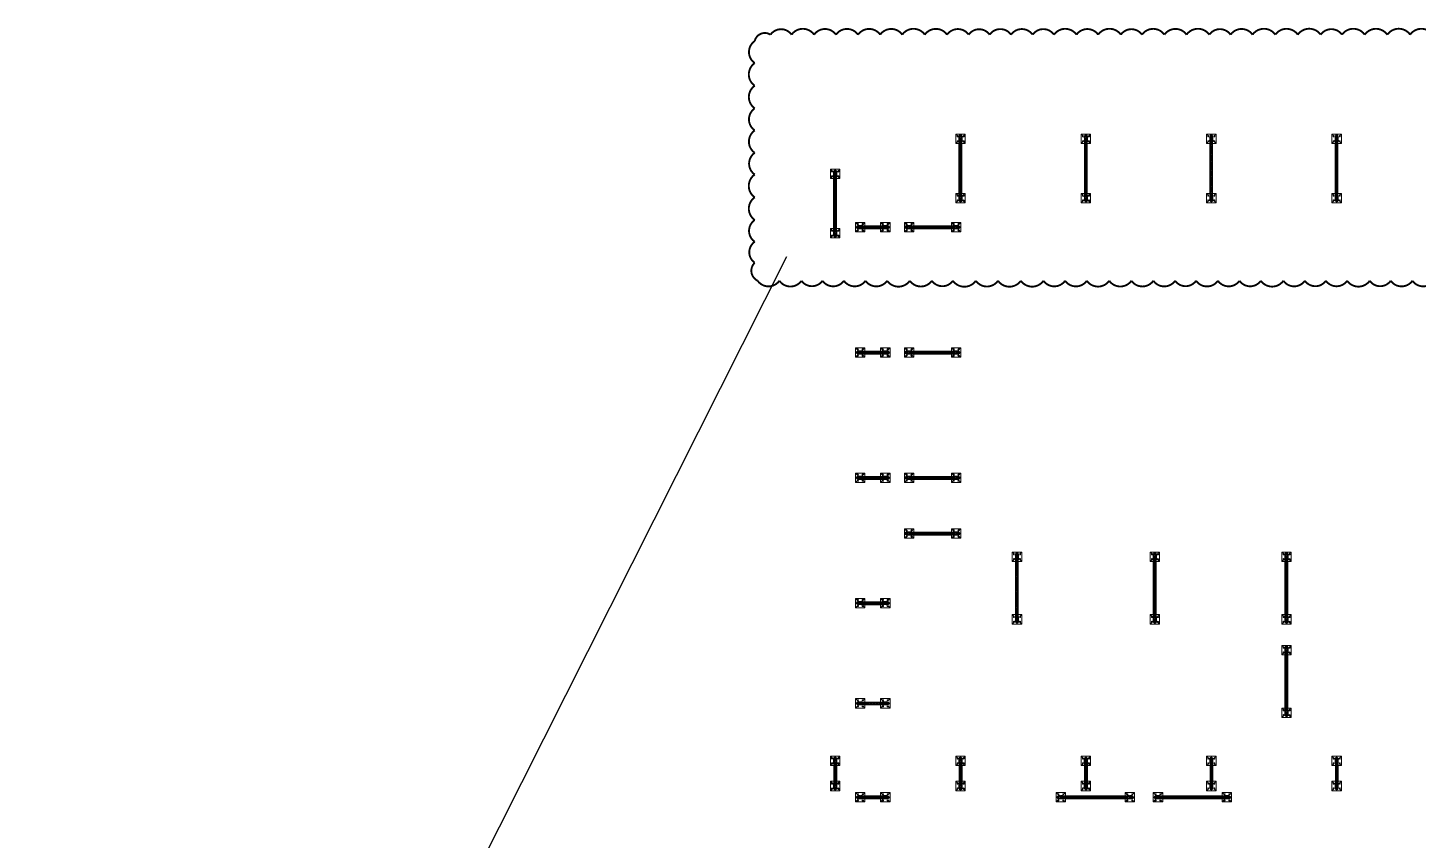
# Model space of a CAD drawing. Header units: millimetres. Extents: x 61566 to 504600, y -69328 to 118800.
# Drawn here: x 365021 to 387200, y 71115 to 84083 of the extents above; entities that cross this region are included whole.
import ezdxf

# ---------------------------------------------------------------- set-up
doc = ezdxf.new("R2010")
doc.units = ezdxf.units.MM
doc.header["$LTSCALE"] = 200
doc.linetypes.add('CENTER2', pattern=[1.125, 0.75, -0.125, 0.125, -0.125])
doc.linetypes.add('phl_thick', pattern=[0])
doc.layers.get('DEFPOINTS').update_dxf_attribs({"color": 137})
doc.layers.add('@@P3_P4 환상망 SUPPORT', color=4, linetype='Continuous')

# ---------------------------------------------------------------- blocks, each defined once
blk = doc.blocks.new('A$Cd080613a')
at = {"layer": '@@P3_P4 환상망 SUPPORT', "color": 2, "linetype": 'phl_thick'}
for p, q in [((-20, 4.434), (-18.540497, 4.434)), ((-20, 1.034), (-20, 4.434)), ((-20, 1.034), (-18.540497, 1.034)), ((-18.540497, 4.434), (-11.18034, 4.434)), ((-18.540497, 1.034), (-18.540497, 4.434)), ((-18.540497, 1.034), (-11.18034, 1.034)), ((-13.5, 0), (-13.5, 1.034)), ((-13.5, 0), (-8, 0)), ((-11.18034, 4.434), (-10.999621, 4.526016)), ((-11.18034, 1.034), (-11.18034, 4.434)), ((-11.18034, 1.034), (-8.008727, 1.034)), ((-10.999621, 4.526016), (-10.817799, 4.607405)), ((-10.817799, 4.607405), (-10.635521, 4.678167)), ((-10.635521, 4.678167), (-10.453605, 4.738253)), ((-10.5, -10.466), (-10.5, 0)), ((-10.453605, 4.738253), (-10.273729, 4.787376)), ((-10.309559, 6.434007), (10.309559, 6.434007)), ((-10.273729, 4.787376), (-10.096742, 4.825514)), ((-10.096742, 4.825514), (-9.923378, 4.852767)), ((-9.923378, 4.852767), (-9.754732, 4.869109)), ((-9.754732, 4.869109), (-9.592018, 4.874416)), ((-9.43597, 4.869011), (-9.592018, 4.874416)), ((-9.45, 12.285517), (-8.5, 12.834)), ((-9.45, 12.285517), (-9.425949, 12.285517)), ((-9.45, 6.434), (-9.45, 12.285517)), ((-9.286802, 4.852541), (-9.43597, 4.869011)), ((-9.425949, 12.285517), (-9.225178, 12.382765)), ((-9.425949, 6.434), (-9.425949, 12.285517)), ((-9.14507, 4.825103), (-9.286802, 4.852541)), ((-9.225178, 12.382765), (-9.028632, 12.46982)), ((-9.011345, 4.786714), (-9.14507, 4.825103)), ((-9.028632, 12.46982), (-8.835734, 12.547031)), ((-8.886751, 4.737605), (-9.011345, 4.786714)), ((-8.771402, 4.677806), (-8.886751, 4.737605)), ((-8.835734, 12.547031), (-8.645934, 12.614685)), ((-8.66519, 4.60729), (-8.771402, 4.677806)), ((-8.568009, 4.52603), (-8.66519, 4.60729)), ((-8.645934, 12.614685), (-8.458704, 12.673015)), ((-8.479752, 4.434), (-8.568009, 4.52603)), ((-8.5, 12.834), (8.5, 12.834)), ((-8.383024, 4.342905), (-8.479752, 4.434)), ((-8.479752, 4.434), (8.479752, 4.434)), ((-8.458704, 12.673015), (-8.273532, 12.722205)), ((-8.298335, 4.244727), (-8.383024, 4.342905)), ((-8.225616, 4.140826), (-8.298335, 4.244727)), ((-8.273532, 12.722205), (-8.089918, 12.762387)), ((-8.164452, 4.032743), (-8.225616, 4.140826)), ((-8.114311, 3.921798), (-8.164452, 4.032743)), ((-8.073442, 3.805669), (-8.114311, 3.921798)), ((-8.089918, 12.762387), (-7.907369, 12.793645)), ((-8.041426, 3.683749), (-8.073442, 3.805669)), ((-8.018427, 3.556566), (-8.041426, 3.683749)), ((-8.004602, 3.42465), (-8.018427, 3.556566)), ((-8.006255, 0.977988), (-8.008727, 1.034)), ((-8.004136, 0.924002), (-8.006255, 0.977988)), ((-8.000031, 3.288557), (-8.004602, 3.42465)), ((-8.002394, 0.872075), (-8.004136, 0.924002)), ((-8.001102, 0.822352), (-8.002394, 0.872075)), ((-8.000288, 0.774408), (-8.001102, 0.822352)), ((-8, 0.727727), (-8.000288, 0.774408)), ((-8, -0.157176), (-8, 3.288561)), ((-7.997347, 2.169936), (-8, 2.238707)), ((-7.989459, 2.102767), (-7.997347, 2.169936)), ((-7.976272, 2.037446), (-7.989459, 2.102767)), ((-7.957771, 1.974207), (-7.976272, 2.037446)), ((-7.934047, 1.913249), (-7.957771, 1.974207)), ((-7.905217, 1.854768), (-7.934047, 1.913249)), ((-7.907369, 12.793645), (-7.725397, 12.816016)), ((-7.871396, 1.798956), (-7.905217, 1.854768)), ((-7.832213, 1.745381), (-7.871396, 1.798956)), ((-7.78686, 1.693336), (-7.832213, 1.745381)), ((-7.735268, 1.643293), (-7.78686, 1.693336)), ((-7.677382, 1.595741), (-7.735268, 1.643293)), ((-7.725397, 12.816016), (-7.543511, 12.829488)), ((-7.613221, 1.551128), (-7.677382, 1.595741)), ((-7.54299, 1.509804), (-7.613221, 1.551128)), ((-7.543511, 12.829488), (-7.361216, 12.834)), ((-7.466933, 1.472099), (-7.54299, 1.509804)), ((-7.385253, 1.438355), (-7.466933, 1.472099)), ((-7.298238, 1.408783), (-7.385253, 1.438355)), ((-7.17892, 12.829488), (-7.361216, 12.834)), ((-7.206336, 1.383563), (-7.298238, 1.408783)), ((-7.110023, 1.362871), (-7.206336, 1.383563)), ((-6.997035, 12.816016), (-7.17892, 12.829488)), ((-7.009788, 1.34687), (-7.110023, 1.362871)), ((-6.90625, 1.335597), (-7.009788, 1.34687)), ((-6.815063, 12.793645), (-6.997035, 12.816016)), ((-6.800099, 1.329011), (-6.90625, 1.335597)), ((-6.632514, 12.762387), (-6.815063, 12.793645)), ((-6.691977, 1.327135), (-6.800099, 1.329011)), ((-6.691977, 1.327135), (-6.581325, 1.329907)), ((-6.4489, 12.722205), (-6.632514, 12.762387)), ((-6.581325, 1.329907), (-6.467915, 1.337363)), ((-6.467915, 1.337363), (-6.352408, 1.349526)), ((-6.263728, 12.673015), (-6.4489, 12.722205)), ((-6.352408, 1.349526), (-6.235472, 1.366419)), ((-6.076497, 12.614685), (-6.263728, 12.673015)), ((-6.235472, 1.366419), (-6.117777, 1.387979)), ((-6.117777, 1.387979), (-6, 1.414014)), ((-5.886698, 12.547031), (-6.076497, 12.614685)), ((-6, 1.414014), (-5.30323, 1.57262)), ((-6, -1.216), (-6, 1.414014)), ((-5.6938, 12.46982), (-5.886698, 12.547031)), ((-5.497254, 12.382765), (-5.6938, 12.46982)), ((-5.296482, 12.285517), (-5.497254, 12.382765)), ((-5.30323, 1.57262), (-4.617331, 1.711087)), ((-5.296482, 12.285517), (-4.129467, 12.285517)), ((-5.296482, 6.434), (-5.296482, 12.285517)), ((-4.617331, 1.711087), (-3.940787, 1.829986)), ((-4.129467, 12.285517), (-3.727924, 12.382765)), ((-4.129467, 6.434), (-4.129467, 12.285517)), ((-3.940787, 1.829986), (-3.272149, 1.929801)), ((-3.727924, 12.382765), (-3.334832, 12.46982)), ((-3.334832, 12.46982), (-2.949037, 12.547031)), ((-3.272149, 1.929801), (-2.610019, 2.010935)), ((-2.949037, 12.547031), (-2.569437, 12.614685)), ((-2.610019, 2.010935), (-1.953047, 2.07371)), ((-2.569437, 12.614685), (-2.194977, 12.673015)), ((-2.194977, 12.673015), (-1.824632, 12.722205)), ((-1.953047, 2.07371), (-1.299912, 2.118373)), ((-1.824632, 12.722205), (-1.457404, 12.762387)), ((-1.457404, 12.762387), (-1.092307, 12.793645)), ((-1.299912, 2.118373), (-0.649322, 2.145102)), ((-1.092307, 12.793645), (-0.728363, 12.816016)), ((-0.728363, 12.816016), (-0.364591, 12.829488)), ((-0.649322, 2.145102), (0, 2.154)), ((-0.364591, 12.829488), (0, 12.834)), ((0.364591, 12.829488), (0, 12.834)), ((0.649322, 2.145102), (0, 2.154)), ((0.728363, 12.816016), (0.364591, 12.829488)), ((1.299912, 2.118373), (0.649322, 2.145102)), ((1.092307, 12.793645), (0.728363, 12.816016)), ((1.457404, 12.762387), (1.092307, 12.793645)), ((1.953047, 2.07371), (1.299912, 2.118373)), ((1.824632, 12.722205), (1.457404, 12.762387)), ((2.194977, 12.673015), (1.824632, 12.722205)), ((2.610019, 2.010935), (1.953047, 2.07371)), ((2.569437, 12.614685), (2.194977, 12.673015)), ((2.949037, 12.547031), (2.569437, 12.614685)), ((3.272149, 1.929801), (2.610019, 2.010935)), ((3.334832, 12.46982), (2.949037, 12.547031)), ((3.940787, 1.829986), (3.272149, 1.929801)), ((3.727924, 12.382765), (3.334832, 12.46982)), ((4.129467, 12.285517), (3.727924, 12.382765)), ((4.617331, 1.711087), (3.940787, 1.829986)), ((4.129467, 12.285517), (5.296482, 12.285517)), ((4.129467, 6.434), (4.129467, 12.285517)), ((5.30323, 1.57262), (4.617331, 1.711087)), ((5.296482, 12.285517), (5.517089, 12.391922)), ((5.296482, 6.434), (5.296482, 12.285517)), ((6, 1.414014), (5.30323, 1.57262)), ((5.517089, 12.391922), (5.732653, 12.48604)), ((5.732653, 12.48604), (5.943938, 12.568319)), ((5.943938, 12.568319), (6.151669, 12.639125)), ((6.117777, 1.387979), (6, 1.414014)), ((6, -1.216), (6, 1.414014)), ((6.235472, 1.366419), (6.117777, 1.387979)), ((6.151669, 12.639125), (6.356539, 12.698744)), ((6.352408, 1.349526), (6.235472, 1.366419)), ((6.467915, 1.337363), (6.352408, 1.349526)), ((6.356539, 12.698744), (6.559224, 12.747389)), ((6.581325, 1.329907), (6.467915, 1.337363)), ((6.559224, 12.747389), (6.760381, 12.785202)), ((6.691977, 1.327135), (6.581325, 1.329907)), ((6.691977, 1.327135), (6.800099, 1.329011)), ((6.760381, 12.785202), (6.960663, 12.812253)), ((6.800099, 1.329011), (6.90625, 1.335597)), ((6.90625, 1.335597), (7.009788, 1.34687)), ((6.960663, 12.812253), (7.160721, 12.828542)), ((7.009788, 1.34687), (7.110023, 1.362871)), ((7.110023, 1.362871), (7.206336, 1.383563)), ((7.160721, 12.828542), (7.361216, 12.834)), ((7.206336, 1.383563), (7.298238, 1.408783)), ((7.298238, 1.408783), (7.385253, 1.438355)), ((7.583949, 12.827266), (7.361216, 12.834)), ((7.385253, 1.438355), (7.466933, 1.472099)), ((7.466933, 1.472099), (7.54299, 1.509804)), ((7.54299, 1.509804), (7.613221, 1.551128)), ((7.806234, 12.80717), (7.583949, 12.827266)), ((7.613221, 1.551128), (7.677382, 1.595741)), ((7.677382, 1.595741), (7.735268, 1.643293)), ((7.735268, 1.643293), (7.78686, 1.693336)), ((7.78686, 1.693336), (7.832213, 1.745381)), ((8.028974, 12.773795), (7.806234, 12.80717)), ((7.832213, 1.745381), (7.871395, 1.798957)), ((7.871395, 1.798957), (7.905217, 1.854768)), ((7.905217, 1.854768), (7.934047, 1.913249)), ((7.934047, 1.913249), (7.957771, 1.974207)), ((7.957771, 1.974207), (7.976272, 2.037446)), ((7.976272, 2.037446), (7.989459, 2.102767)), ((7.989459, 2.102767), (7.997347, 2.169936)), ((7.997347, 2.169936), (8, 2.238707)), ((8, 3.288561), (8.004602, 3.42465)), ((8, -0.157176), (8, 3.288561)), ((8, 0.727727), (8.000288, 0.774408)), ((8, 0), (13.5, 0)), ((8.000288, 0.774408), (8.001102, 0.822352)), ((8.001102, 0.822352), (8.002394, 0.872075)), ((8.002394, 0.872075), (8.004128, 0.923982)), ((8.004128, 0.923982), (8.006255, 0.977988)), ((8.004602, 3.42465), (8.018427, 3.556566)), ((8.006255, 0.977988), (8.008727, 1.034)), ((8.008727, 1.034), (20, 1.034)), ((8.018427, 3.556566), (8.041426, 3.683749)), ((8.253062, 12.727113), (8.028974, 12.773795)), ((8.041426, 3.683749), (8.073442, 3.805669)), ((8.073442, 3.805669), (8.114311, 3.921798)), ((8.114311, 3.921798), (8.164452, 4.032743)), ((8.164452, 4.032743), (8.225616, 4.140826)), ((8.225616, 4.140826), (8.298335, 4.244727)), ((8.479397, 12.666988), (8.253062, 12.727113)), ((8.298335, 4.244727), (8.383024, 4.342905)), ((8.383024, 4.342905), (8.4798, 4.433966)), ((8.70889, 12.593179), (8.479397, 12.666988)), ((8.479752, 4.434), (8.567993, 4.526015)), ((9.45, 12.285517), (8.5, 12.834)), ((8.567993, 4.526015), (8.665364, 4.607404)), ((8.665364, 4.607404), (8.772082, 4.678167)), ((8.942483, 12.505333), (8.70889, 12.593179)), ((8.772082, 4.678167), (8.888251, 4.738253)), ((8.888251, 4.738253), (9.013275, 4.787375)), ((9.181157, 12.402978), (8.942483, 12.505333)), ((9.013275, 4.787375), (9.146859, 4.825513)), ((9.146859, 4.825513), (9.288848, 4.852767)), ((9.425949, 12.285517), (9.181157, 12.402978)), ((9.288848, 4.852767), (9.438622, 4.869109)), ((9.425949, 12.285517), (9.45, 12.285517)), ((9.425949, 6.434), (9.425949, 12.285517)), ((9.438622, 4.869109), (9.595039, 4.874416)), ((9.45, 6.434), (9.45, 12.285517)), ((9.757758, 4.869011), (9.595039, 4.874416)), ((9.925931, 4.852541), (9.757758, 4.869011)), ((10.099052, 4.825103), (9.925931, 4.852541)), ((10.276366, 4.786714), (10.099052, 4.825103)), ((10.45592, 4.737606), (10.276366, 4.786714)), ((10.63676, 4.677807), (10.45592, 4.737606)), ((10.5, -10.466), (10.5, 0)), ((10.81822, 4.607291), (10.63676, 4.677807)), ((10.999636, 4.526031), (10.81822, 4.607291)), ((11.18034, 4.434), (10.999636, 4.526031)), ((11.18034, 4.434), (18.540497, 4.434)), ((11.18034, 1.034), (11.18034, 4.434)), ((13.5, 0), (13.5, 1.034)), ((18.540497, 4.434), (20, 4.434)), ((18.540497, 1.034), (18.540497, 4.434)), ((20, 1.034), (20, 4.434)), ((-17.5, -10.466), (-6.800735, -10.466)), ((-17.5, -18.466001), (-17.5, -10.466)), ((-17.5, -18.466001), (17.5, -18.466001)), ((-6.800735, -16.249999), (-6.800735, -10.466)), ((-6.800735, -16.249999), (6.800735, -16.249999)), ((-6, -1.216), (6, -1.216)), ((-5, -20.63), (-5, -18.466001)), ((-4.064, -21.565999), (-5, -20.63)), ((-5, -20.63), (5, -20.63)), ((-4.064, -21.565999), (4.064, -21.565999)), ((4.064, -21.565999), (5, -20.63)), ((5, -20.63), (5, -18.466001)), ((6.800735, -10.466), (17.5, -10.466)), ((6.800735, -16.249999), (6.800735, -10.466)), ((14.5, -18.466001), (14.5, -10.466)), ((17.5, -18.466001), (17.5, -10.466))]:
    blk.add_line(p, q, dxfattribs=at)
for centre, start, end in [((-10.309559, -0.066037), 90.0000006357, 136.1868593859), ((10.309559, -0.066037), 43.8131406141, 89.9999993643)]:
    blk.add_arc(centre, 6.500044, start, end, dxfattribs=at)
for centre, start_param, end_param in [((-6, -0.157176), 3.1415926536, 4.7123889763), ((6, -0.157176), 4.7123889844, 6.2831853072)]:
    blk.add_ellipse(centre, major_axis=(2, 0), ratio=0.529412, start_param=start_param, end_param=end_param, dxfattribs=at)
blk = doc.blocks.new('A$Cbd301f87')
at = {"layer": '@@P3_P4 환상망 SUPPORT', "color": 5, "linetype": 'Continuous', "lineweight": 0, "extrusion": (2.22045e-16, 1, -2.22045e-16)}
for p, q in [((-75, 129), (75, 129)), ((-75, -21), (-75, 129)), ((-56.5, 97.5), (-56.5, 90.5)), ((-56.5, 17.5), (-56.5, 10.5)), ((-43.5, 90.5), (-43.5, 97.5)), ((-43.5, 10.5), (-43.5, 17.5)), ((-25, 55), (-25, 92)), ((-21, 55), (-25, 55)), ((-25, 16), (-25, 53)), ((-25, 53), (-21, 53)), ((-21, 92), (-21, 55)), ((-21, 53), (-21, 16)), ((-17, 100), (17, 100)), ((17, 96), (-17, 96)), ((-17, 12), (17, 12)), ((17, 8), (-17, 8)), ((21, 55), (21, 92)), ((25, 55), (21, 55)), ((21, 16), (21, 53)), ((21, 53), (25, 53)), ((25, 92), (25, 55)), ((25, 53), (25, 16)), ((43.5, 97.5), (43.5, 90.5)), ((43.5, 17.5), (43.5, 10.5)), ((56.5, 90.5), (56.5, 97.5)), ((56.5, 10.5), (56.5, 17.5)), ((75, 129), (75, -21)), ((75, -21), (-75, -21))]:
    blk.add_line(p, q, dxfattribs=at)
at = {"layer": '@@P3_P4 환상망 SUPPORT', "color": 10, "linetype": 'CENTER2', "lineweight": 0, "extrusion": (2.22045e-16, 1, -2.22045e-16)}
for p, q in [((-75, 129), (75, -21)), ((75, 129), (-75, -21))]:
    blk.add_line(p, q, dxfattribs=at)
at = {"layer": '@@P3_P4 환상망 SUPPORT', "color": 5, "linetype": 'Continuous', "lineweight": 0, "extrusion": (-4.93038e-32, -2.22045e-16, -1)}
blk.add_circle((15, 18), 4, dxfattribs=at)
at = {"layer": '@@P3_P4 환상망 SUPPORT', "color": 5, "linetype": 'Continuous', "lineweight": 0}
blk.add_circle((15, 90), 4, dxfattribs=at)
for centre, radius, start, end in [((-50, 97.5), 6.5, 0, 180), ((-50, 90.5), 6.5, 180, 0), ((-50, 17.5), 6.5, 0, 180), ((-50, 10.5), 6.5, 180, 0), ((-17, 92), 4, 90, 180), ((-17, 16), 4, 180, 270), ((17, 92), 4, 0, 90), ((17, 16), 4, 270, 0), ((50, 97.5), 6.5, 0, 180), ((50, 90.5), 6.5, 180, 0), ((50, 17.5), 6.5, 0, 180), ((50, 10.5), 6.5, 180, 0)]:
    blk.add_arc(centre, radius, start, end, dxfattribs=at)
at = {"layer": '@@P3_P4 환상망 SUPPORT', "color": 5, "linetype": 'Continuous', "lineweight": 0, "extrusion": (-4.93038e-32, -2.22045e-16, -1)}
for centre, start, end in [((17, 92), 0, 90), ((17, 16), 270, 0), ((-17, 92), 90, 180), ((-17, 16), 180, 270)]:
    blk.add_arc(centre, 8, start, end, dxfattribs=at)
at = {"layer": '@@P3_P4 환상망 SUPPORT', "color": 2, "linetype": 'Continuous', "xscale": -1}
blk.add_blockref('A$Cd080613a', (0, 100), dxfattribs=at)
at = {"layer": '@@P3_P4 환상망 SUPPORT', "color": 2, "linetype": 'Continuous', "rotation": 180}
blk.add_blockref('A$Cd080613a', (0, 8), dxfattribs=at)
blk = doc.blocks.new('A$C5ad7675c')
at = {"layer": '@@P3_P4 환상망 SUPPORT', "linetype": 'phl_thick'}
for p, q in [((-20.5, 31.329156), (-20.5, 36.1)), ((-20.5, 4.099998), (-20.5, 29.670844)), ((-18, 4.099998), (-18, 36.1)), ((-16.4, 2.5), (16.4, 2.5)), ((-15.6, 41), (-15.1, 41)), ((-15.6, 38.5), (-15.1, 38.5)), ((-13.5, 33.5), (-13.5, 36.9)), ((-13.5, 33.5), (-11, 33.5)), ((-11, 33.5), (-11, 36.9)), ((11, 33.5), (11, 36.9)), ((11, 33.5), (13.5, 33.5)), ((13.5, 33.5), (13.5, 36.9)), ((15.1, 41), (15.6, 41)), ((15.1, 38.5), (15.6, 38.5)), ((18, 4.099998), (18, 36.1)), ((20.5, 31.329156), (20.5, 36.1)), ((20.5, 4.099998), (20.5, 29.670844)), ((-20.5, -29.670845), (-20.5, -4.099998)), ((-20.5, -36.099998), (-20.5, -31.329155)), ((-18, -36.099998), (-18, -4.099998)), ((-16.4, -2.5), (16.4, -2.5)), ((-15.6, -38.5), (-15.1, -38.5)), ((-15.6, -41), (-15.1, -41)), ((-13.5, -33.5), (-11, -33.5)), ((-13.5, -36.900002), (-13.5, -33.5)), ((-11, -36.900002), (-11, -33.5)), ((11, -33.5), (13.5, -33.5)), ((11, -36.900002), (11, -33.5)), ((13.5, -36.900002), (13.5, -33.5)), ((15.1, -38.5), (15.6, -38.5)), ((15.1, -41), (15.6, -41)), ((18, -36.099998), (18, -4.099998)), ((20.5, -29.670845), (20.5, -4.099998)), ((20.5, -36.099998), (20.5, -31.329155))]:
    blk.add_line(p, q, dxfattribs=at)
for centre, radius, start, end in [((-19.25, 31.329156), 1.250001, 180, 213.5573073642), ((-15.6, 36.1), 4.9, 89.9999999125, 180), ((-19.25, 29.670844), 1.25, 146.4426896568, 180), ((-16.4, 4.1), 4.1, 180, 270.0000051939), ((-16.4, -4.1), 4.1, 89.9999948061, 180), ((-20.5, 30.5), 0.25, 326.4426865497, 33.5573134503), ((-15.6, 36.1), 2.4, 90.0000095032, 180), ((-16.4, 4.1), 1.6, 180, 270.0000136712), ((-15.1, 36.9), 4.1, 0, 89.9999998633), ((-15.1, 36.9), 1.6, 0, 90.0000136712), ((15.1, 36.9), 4.1, 90.0000001372, 180), ((15.1, 36.9), 1.6, 89.9999863288, 180), ((15.6, 36.1), 4.9, 0, 90.0000000871), ((15.6, 36.1), 2.4, 0, 89.9999904968), ((16.4, 4.1), 1.6, 269.9999863288, 0), ((16.4, 4.1), 4.1, 269.9999948061, 0), ((16.4, -4.1), 4.1, 0, 90.0000051939), ((20.5, 30.5), 0.25, 146.4426865497, 213.5573134503), ((19.25, 31.329156), 1.25, 326.4426896568, 0), ((19.25, 29.670844), 1.250001, 0, 33.5573073642), ((-19.25, -29.670844), 1.250001, 180.0000580064, 213.5573802197), ((-19.25, -31.329156), 1.25, 146.4426168014, 180), ((-15.6, -36.1), 4.9, 180, 269.9999956273), ((-20.5, -30.5), 0.25, 326.443050827, 33.556949173), ((-16.4, -4.1), 1.6, 89.9999863288, 180), ((-15.6, -36.1), 2.4, 180, 269.9999904968), ((-15.1, -36.9), 1.6, 269.9999863288, 0), ((-15.1, -36.9), 4.1, 269.9999948061, 0), ((15.1, -36.9), 4.1, 180, 270.0000051939), ((15.1, -36.9), 1.6, 180, 270.0000136712), ((15.6, -36.1), 2.4, 270.0000095032, 0), ((15.6, -36.1), 4.9, 270.0000043727, 0), ((16.4, -4.1), 1.6, 0, 90.0000136712), ((20.5, -30.5), 0.25, 146.443050827, 213.556949173), ((19.25, -29.670844), 1.25, 326.4426168014, 0), ((19.25, -31.329156), 1.250001, 0.0000580064, 33.5573802197)]:
    blk.add_arc(centre, radius, start, end, dxfattribs=at)
blk = doc.blocks.new('*U3921')
at = {"layer": '@@P3_P4 환상망 SUPPORT', "linetype": 'phl_thick'}
for p, q in [((-20.5, 0), (-20.5, 316)), ((-15.6, 0), (-15.6, 316)), ((-15.1, 0), (-15.1, 316)), ((-11, 0), (-11, 316)), ((-7, 267), (-7, 283)), ((-7, 217), (-7, 233)), ((7, 267), (7, 283)), ((7, 217), (7, 233)), ((11, 0), (11, 316)), ((15.1, 0), (15.1, 316)), ((15.6, 0), (15.6, 316)), ((20.5, 0), (20.5, 316)), ((-7, 167), (-7, 183)), ((-7, 117), (-7, 133)), ((-7, 67), (-7, 83)), ((-7, 17), (-7, 33)), ((7, 167), (7, 183)), ((7, 117), (7, 133)), ((7, 67), (7, 83)), ((7, 17), (7, 33))]:
    blk.add_line(p, q, dxfattribs=at)
at = {"layer": '@@P3_P4 환상망 SUPPORT', "linetype": 'Continuous'}
for p, q in [((-20.5, 316), (20.5, 316)), ((-20.5, 0), (20.5, 0))]:
    blk.add_line(p, q, dxfattribs=at)
at = {"layer": '@@P3_P4 환상망 SUPPORT', "linetype": 'phl_thick'}
for centre, start, end in [((0, 283.000037), 0.0003062585, 180.0003062585), ((0, 266.999963), 180.0003062585, 0.0003062585), ((0, 233.000037), 0.0003062585, 180.0003062585), ((0, 216.999963), 180.0003062585, 0.0003062585), ((0, 183.000037), 0.0003062585, 180.0003062585), ((0, 166.999963), 180.0003062585, 0.0003062585), ((0, 133.000037), 0.0003062585, 180.0003062585), ((0, 116.999963), 180.0003062585, 0.0003062585), ((0, 83.000037), 0.0003062585, 180.0003062585), ((0, 66.999963), 180.0003062585, 0.0003062585), ((0, 33.000037), 0.0003062585, 180.0003062585), ((0, 16.999963), 180.0003062585, 0.0003062585)]:
    blk.add_arc(centre, 7, start, end, dxfattribs=at)
blk = doc.blocks.new('*U3924')
at = {"layer": '@@P3_P4 환상망 SUPPORT', "linetype": 'phl_thick'}
for p, q in [((-20.5, 0), (-20.5, 666)), ((-15.6, 0), (-15.6, 666)), ((-15.1, 0), (-15.1, 666)), ((-11, 0), (-11, 666)), ((11, 0), (11, 666)), ((15.1, 0), (15.1, 666)), ((15.6, 0), (15.6, 666)), ((20.5, 0), (20.5, 666)), ((-7, 617), (-7, 633)), ((-7, 567), (-7, 583)), ((-7, 517), (-7, 533)), ((-7, 467), (-7, 483)), ((7, 617), (7, 633)), ((7, 567), (7, 583)), ((7, 517), (7, 533)), ((7, 467), (7, 483)), ((-7, 417), (-7, 433)), ((-7, 367), (-7, 383)), ((-7, 317), (-7, 333)), ((-7, 267), (-7, 283)), ((-7, 217), (-7, 233)), ((7, 417), (7, 433)), ((7, 367), (7, 383)), ((7, 317), (7, 333)), ((7, 267), (7, 283)), ((7, 217), (7, 233)), ((-7, 167), (-7, 183)), ((-7, 117), (-7, 133)), ((-7, 67), (-7, 83)), ((-7, 17), (-7, 33)), ((7, 167), (7, 183)), ((7, 117), (7, 133)), ((7, 67), (7, 83)), ((7, 17), (7, 33))]:
    blk.add_line(p, q, dxfattribs=at)
at = {"layer": '@@P3_P4 환상망 SUPPORT', "linetype": 'Continuous'}
for p, q in [((-20.5, 666), (20.5, 666)), ((-20.5, 0), (20.5, 0))]:
    blk.add_line(p, q, dxfattribs=at)
at = {"layer": '@@P3_P4 환상망 SUPPORT', "linetype": 'phl_thick'}
for centre, start, end in [((0, 633.000037), 0.0003062585, 180.0003062585), ((0, 616.999963), 180.0003062585, 0.0003062585), ((0, 583.000037), 0.0003062585, 180.0003062585), ((0, 566.999963), 180.0003062585, 0.0003062585), ((0, 533.000037), 0.0003062585, 180.0003062585), ((0, 516.999963), 180.0003062585, 0.0003062585), ((0, 483.000037), 0.0003062585, 180.0003062585), ((0, 466.999963), 180.0003062585, 0.0003062585), ((0, 433.000037), 0.0003062585, 180.0003062585), ((0, 416.999963), 180.0003062585, 0.0003062585), ((0, 383.000037), 0.0003062585, 180.0003062585), ((0, 366.999963), 180.0003062585, 0.0003062585), ((0, 333.000037), 0.0003062585, 180.0003062585), ((0, 316.999963), 180.0003062585, 0.0003062585), ((0, 283.000037), 0.0003062585, 180.0003062585), ((0, 266.999963), 180.0003062585, 0.0003062585), ((0, 233.000037), 0.0003062585, 180.0003062585), ((0, 216.999963), 180.0003062585, 0.0003062585), ((0, 183.000037), 0.0003062585, 180.0003062585), ((0, 166.999963), 180.0003062585, 0.0003062585), ((0, 133.000037), 0.0003062585, 180.0003062585), ((0, 116.999963), 180.0003062585, 0.0003062585), ((0, 83.000037), 0.0003062585, 180.0003062585), ((0, 66.999963), 180.0003062585, 0.0003062585), ((0, 33.000037), 0.0003062585, 180.0003062585), ((0, 16.999963), 180.0003062585, 0.0003062585)]:
    blk.add_arc(centre, 7, start, end, dxfattribs=at)
blk = doc.blocks.new('*U3926')
at = {"layer": '@@P3_P4 환상망 SUPPORT', "linetype": 'phl_thick'}
for p, q in [((-20.5, 0), (-20.5, 1016)), ((-15.6, 0), (-15.6, 1016)), ((-15.1, 0), (-15.1, 1016)), ((-11, 0), (-11, 1016)), ((-7, 967), (-7, 983)), ((-7, 917), (-7, 933)), ((7, 967), (7, 983)), ((7, 917), (7, 933)), ((11, 0), (11, 1016)), ((15.1, 0), (15.1, 1016)), ((15.6, 0), (15.6, 1016)), ((20.5, 0), (20.5, 1016)), ((-7, 867), (-7, 883)), ((-7, 817), (-7, 833)), ((-7, 767), (-7, 783)), ((-7, 717), (-7, 733)), ((-7, 667), (-7, 683)), ((7, 867), (7, 883)), ((7, 817), (7, 833)), ((7, 767), (7, 783)), ((7, 717), (7, 733)), ((7, 667), (7, 683)), ((-7, 617), (-7, 633)), ((-7, 567), (-7, 583)), ((-7, 517), (-7, 533)), ((-7, 467), (-7, 483)), ((7, 617), (7, 633)), ((7, 567), (7, 583)), ((7, 517), (7, 533)), ((7, 467), (7, 483)), ((-7, 417), (-7, 433)), ((-7, 367), (-7, 383)), ((-7, 317), (-7, 333)), ((-7, 267), (-7, 283)), ((-7, 217), (-7, 233)), ((7, 417), (7, 433)), ((7, 367), (7, 383)), ((7, 317), (7, 333)), ((7, 267), (7, 283)), ((7, 217), (7, 233)), ((-7, 167), (-7, 183)), ((-7, 117), (-7, 133)), ((-7, 67), (-7, 83)), ((-7, 17), (-7, 33)), ((7, 167), (7, 183)), ((7, 117), (7, 133)), ((7, 67), (7, 83)), ((7, 17), (7, 33))]:
    blk.add_line(p, q, dxfattribs=at)
at = {"layer": '@@P3_P4 환상망 SUPPORT', "linetype": 'Continuous'}
for p, q in [((-20.5, 1016), (20.5, 1016)), ((-20.5, 0), (20.5, 0))]:
    blk.add_line(p, q, dxfattribs=at)
at = {"layer": '@@P3_P4 환상망 SUPPORT', "linetype": 'phl_thick'}
for centre, start, end in [((0, 983.000037), 0.0003062585, 180.0003062585), ((0, 966.999963), 180.0003062585, 0.0003062585), ((0, 933.000037), 0.0003062585, 180.0003062585), ((0, 916.999963), 180.0003062585, 0.0003062585), ((0, 883.000037), 0.0003062585, 180.0003062585), ((0, 866.999963), 180.0003062585, 0.0003062585), ((0, 833.000037), 0.0003062585, 180.0003062585), ((0, 816.999963), 180.0003062585, 0.0003062585), ((0, 783.000037), 0.0003062585, 180.0003062585), ((0, 766.999963), 180.0003062585, 0.0003062585), ((0, 733.000037), 0.0003062585, 180.0003062585), ((0, 716.999963), 180.0003062585, 0.0003062585), ((0, 683.000037), 0.0003062585, 180.0003062585), ((0, 666.999963), 180.0003062585, 0.0003062585), ((0, 633.000037), 0.0003062585, 180.0003062585), ((0, 616.999963), 180.0003062585, 0.0003062585), ((0, 583.000037), 0.0003062585, 180.0003062585), ((0, 566.999963), 180.0003062585, 0.0003062585), ((0, 533.000037), 0.0003062585, 180.0003062585), ((0, 516.999963), 180.0003062585, 0.0003062585), ((0, 483.000037), 0.0003062585, 180.0003062585), ((0, 466.999963), 180.0003062585, 0.0003062585), ((0, 433.000037), 0.0003062585, 180.0003062585), ((0, 416.999963), 180.0003062585, 0.0003062585), ((0, 383.000037), 0.0003062585, 180.0003062585), ((0, 366.999963), 180.0003062585, 0.0003062585), ((0, 333.000037), 0.0003062585, 180.0003062585), ((0, 316.999963), 180.0003062585, 0.0003062585), ((0, 283.000037), 0.0003062585, 180.0003062585), ((0, 266.999963), 180.0003062585, 0.0003062585), ((0, 233.000037), 0.0003062585, 180.0003062585), ((0, 216.999963), 180.0003062585, 0.0003062585), ((0, 183.000037), 0.0003062585, 180.0003062585), ((0, 166.999963), 180.0003062585, 0.0003062585), ((0, 133.000037), 0.0003062585, 180.0003062585), ((0, 116.999963), 180.0003062585, 0.0003062585), ((0, 83.000037), 0.0003062585, 180.0003062585), ((0, 66.999963), 180.0003062585, 0.0003062585), ((0, 33.000037), 0.0003062585, 180.0003062585), ((0, 16.999963), 180.0003062585, 0.0003062585)]:
    blk.add_arc(centre, 7, start, end, dxfattribs=at)
blk = doc.blocks.new('*U3941')
at = {"layer": '@@P3_P4 환상망 SUPPORT', "linetype": 'phl_thick'}
for p, q in [((-20.5, 0), (-20.5, 1016)), ((-15.6, 0), (-15.6, 1016)), ((-15.1, 0), (-15.1, 1016)), ((-11, 0), (-11, 1016)), ((-7, 967), (-7, 983)), ((-7, 917), (-7, 933)), ((7, 967), (7, 983)), ((7, 917), (7, 933)), ((11, 0), (11, 1016)), ((15.1, 0), (15.1, 1016)), ((15.6, 0), (15.6, 1016)), ((20.5, 0), (20.5, 1016)), ((-7, 867), (-7, 883)), ((-7, 817), (-7, 833)), ((-7, 767), (-7, 783)), ((-7, 717), (-7, 733)), ((-7, 667), (-7, 683)), ((7, 867), (7, 883)), ((7, 817), (7, 833)), ((7, 767), (7, 783)), ((7, 717), (7, 733)), ((7, 667), (7, 683)), ((-7, 617), (-7, 633)), ((-7, 567), (-7, 583)), ((-7, 517), (-7, 533)), ((-7, 467), (-7, 483)), ((7, 617), (7, 633)), ((7, 567), (7, 583)), ((7, 517), (7, 533)), ((7, 467), (7, 483)), ((-7, 417), (-7, 433)), ((-7, 367), (-7, 383)), ((-7, 317), (-7, 333)), ((-7, 267), (-7, 283)), ((-7, 217), (-7, 233)), ((7, 417), (7, 433)), ((7, 367), (7, 383)), ((7, 317), (7, 333)), ((7, 267), (7, 283)), ((7, 217), (7, 233)), ((-7, 167), (-7, 183)), ((-7, 117), (-7, 133)), ((-7, 67), (-7, 83)), ((-7, 17), (-7, 33)), ((7, 167), (7, 183)), ((7, 117), (7, 133)), ((7, 67), (7, 83)), ((7, 17), (7, 33))]:
    blk.add_line(p, q, dxfattribs=at)
at = {"layer": '@@P3_P4 환상망 SUPPORT', "linetype": 'Continuous'}
for p, q in [((-20.5, 1016), (20.5, 1016)), ((-20.5, 0), (20.5, 0))]:
    blk.add_line(p, q, dxfattribs=at)
at = {"layer": '@@P3_P4 환상망 SUPPORT', "linetype": 'phl_thick'}
for centre, start, end in [((0, 983.000037), 0.0003062585, 180.0003062585), ((0, 966.999963), 180.0003062585, 0.0003062585), ((0, 933.000037), 0.0003062585, 180.0003062585), ((0, 916.999963), 180.0003062585, 0.0003062585), ((0, 883.000037), 0.0003062585, 180.0003062585), ((0, 866.999963), 180.0003062585, 0.0003062585), ((0, 833.000037), 0.0003062585, 180.0003062585), ((0, 816.999963), 180.0003062585, 0.0003062585), ((0, 783.000037), 0.0003062585, 180.0003062585), ((0, 766.999963), 180.0003062585, 0.0003062585), ((0, 733.000037), 0.0003062585, 180.0003062585), ((0, 716.999963), 180.0003062585, 0.0003062585), ((0, 683.000037), 0.0003062585, 180.0003062585), ((0, 666.999963), 180.0003062585, 0.0003062585), ((0, 633.000037), 0.0003062585, 180.0003062585), ((0, 616.999963), 180.0003062585, 0.0003062585), ((0, 583.000037), 0.0003062585, 180.0003062585), ((0, 566.999963), 180.0003062585, 0.0003062585), ((0, 533.000037), 0.0003062585, 180.0003062585), ((0, 516.999963), 180.0003062585, 0.0003062585), ((0, 483.000037), 0.0003062585, 180.0003062585), ((0, 466.999963), 180.0003062585, 0.0003062585), ((0, 433.000037), 0.0003062585, 180.0003062585), ((0, 416.999963), 180.0003062585, 0.0003062585), ((0, 383.000037), 0.0003062585, 180.0003062585), ((0, 366.999963), 180.0003062585, 0.0003062585), ((0, 333.000037), 0.0003062585, 180.0003062585), ((0, 316.999963), 180.0003062585, 0.0003062585), ((0, 283.000037), 0.0003062585, 180.0003062585), ((0, 266.999963), 180.0003062585, 0.0003062585), ((0, 233.000037), 0.0003062585, 180.0003062585), ((0, 216.999963), 180.0003062585, 0.0003062585), ((0, 183.000037), 0.0003062585, 180.0003062585), ((0, 166.999963), 180.0003062585, 0.0003062585), ((0, 133.000037), 0.0003062585, 180.0003062585), ((0, 116.999963), 180.0003062585, 0.0003062585), ((0, 83.000037), 0.0003062585, 180.0003062585), ((0, 66.999963), 180.0003062585, 0.0003062585), ((0, 33.000037), 0.0003062585, 180.0003062585), ((0, 16.999963), 180.0003062585, 0.0003062585)]:
    blk.add_arc(centre, 7, start, end, dxfattribs=at)
blk = doc.blocks.new('*U3942')
at = {"layer": '@@P3_P4 환상망 SUPPORT', "linetype": 'phl_thick'}
for p, q in [((-20.5, 0), (-20.5, 916)), ((-15.6, 0), (-15.6, 916)), ((-15.1, 0), (-15.1, 916)), ((-11, 0), (-11, 916)), ((11, 0), (11, 916)), ((15.1, 0), (15.1, 916)), ((15.6, 0), (15.6, 916)), ((20.5, 0), (20.5, 916)), ((-7, 867), (-7, 883)), ((-7, 817), (-7, 833)), ((-7, 767), (-7, 783)), ((-7, 717), (-7, 733)), ((-7, 667), (-7, 683)), ((7, 867), (7, 883)), ((7, 817), (7, 833)), ((7, 767), (7, 783)), ((7, 717), (7, 733)), ((7, 667), (7, 683)), ((-7, 617), (-7, 633)), ((-7, 567), (-7, 583)), ((-7, 517), (-7, 533)), ((-7, 467), (-7, 483)), ((7, 617), (7, 633)), ((7, 567), (7, 583)), ((7, 517), (7, 533)), ((7, 467), (7, 483)), ((-7, 417), (-7, 433)), ((-7, 367), (-7, 383)), ((-7, 317), (-7, 333)), ((-7, 267), (-7, 283)), ((-7, 217), (-7, 233)), ((7, 417), (7, 433)), ((7, 367), (7, 383)), ((7, 317), (7, 333)), ((7, 267), (7, 283)), ((7, 217), (7, 233)), ((-7, 167), (-7, 183)), ((-7, 117), (-7, 133)), ((-7, 67), (-7, 83)), ((-7, 17), (-7, 33)), ((7, 167), (7, 183)), ((7, 117), (7, 133)), ((7, 67), (7, 83)), ((7, 17), (7, 33))]:
    blk.add_line(p, q, dxfattribs=at)
at = {"layer": '@@P3_P4 환상망 SUPPORT', "linetype": 'Continuous'}
for p, q in [((-20.5, 916), (20.5, 916)), ((-20.5, 0), (20.5, 0))]:
    blk.add_line(p, q, dxfattribs=at)
at = {"layer": '@@P3_P4 환상망 SUPPORT', "linetype": 'phl_thick'}
for centre, start, end in [((0, 883.000037), 0.0003062585, 180.0003062585), ((0, 866.999963), 180.0003062585, 0.0003062585), ((0, 833.000037), 0.0003062585, 180.0003062585), ((0, 816.999963), 180.0003062585, 0.0003062585), ((0, 783.000037), 0.0003062585, 180.0003062585), ((0, 766.999963), 180.0003062585, 0.0003062585), ((0, 733.000037), 0.0003062585, 180.0003062585), ((0, 716.999963), 180.0003062585, 0.0003062585), ((0, 683.000037), 0.0003062585, 180.0003062585), ((0, 666.999963), 180.0003062585, 0.0003062585), ((0, 633.000037), 0.0003062585, 180.0003062585), ((0, 616.999963), 180.0003062585, 0.0003062585), ((0, 583.000037), 0.0003062585, 180.0003062585), ((0, 566.999963), 180.0003062585, 0.0003062585), ((0, 533.000037), 0.0003062585, 180.0003062585), ((0, 516.999963), 180.0003062585, 0.0003062585), ((0, 483.000037), 0.0003062585, 180.0003062585), ((0, 466.999963), 180.0003062585, 0.0003062585), ((0, 433.000037), 0.0003062585, 180.0003062585), ((0, 416.999963), 180.0003062585, 0.0003062585), ((0, 383.000037), 0.0003062585, 180.0003062585), ((0, 366.999963), 180.0003062585, 0.0003062585), ((0, 333.000037), 0.0003062585, 180.0003062585), ((0, 316.999963), 180.0003062585, 0.0003062585), ((0, 283.000037), 0.0003062585, 180.0003062585), ((0, 266.999963), 180.0003062585, 0.0003062585), ((0, 233.000037), 0.0003062585, 180.0003062585), ((0, 216.999963), 180.0003062585, 0.0003062585), ((0, 183.000037), 0.0003062585, 180.0003062585), ((0, 166.999963), 180.0003062585, 0.0003062585), ((0, 133.000037), 0.0003062585, 180.0003062585), ((0, 116.999963), 180.0003062585, 0.0003062585), ((0, 83.000037), 0.0003062585, 180.0003062585), ((0, 66.999963), 180.0003062585, 0.0003062585), ((0, 33.000037), 0.0003062585, 180.0003062585), ((0, 16.999963), 180.0003062585, 0.0003062585)]:
    blk.add_arc(centre, 7, start, end, dxfattribs=at)
blk = doc.blocks.new('*U3917')
at = {"layer": '@@P3_P4 환상망 SUPPORT', "linetype": 'phl_thick'}
for p, q in [((-20, 0), (-20, 862)), ((-16, 0), (-16, 862)), ((-15, 0), (-15, 862)), ((-11, 0), (-11, 862)), ((-7, 817), (-7, 833)), ((-7, 767), (-7, 783)), ((-7, 717), (-7, 733)), ((-7, 667), (-7, 683)), ((7, 817), (7, 833)), ((7, 767), (7, 783)), ((7, 717), (7, 733)), ((7, 667), (7, 683)), ((11, 0), (11, 862)), ((15, 0), (15, 862)), ((16, 0), (16, 862)), ((20, 0), (20, 862)), ((-7, 617), (-7, 633)), ((-7, 567), (-7, 583)), ((-7, 517), (-7, 533)), ((-7, 467), (-7, 483)), ((7, 617), (7, 633)), ((7, 567), (7, 583)), ((7, 517), (7, 533)), ((7, 467), (7, 483)), ((-7, 417), (-7, 433)), ((-7, 367), (-7, 383)), ((-7, 317), (-7, 333)), ((-7, 267), (-7, 283)), ((-7, 217), (-7, 233)), ((7, 417), (7, 433)), ((7, 367), (7, 383)), ((7, 317), (7, 333)), ((7, 267), (7, 283)), ((7, 217), (7, 233)), ((-7, 167), (-7, 183)), ((-7, 117), (-7, 133)), ((-7, 67), (-7, 83)), ((-7, 17), (-7, 33)), ((7, 167), (7, 183)), ((7, 117), (7, 133)), ((7, 67), (7, 83)), ((7, 17), (7, 33))]:
    blk.add_line(p, q, dxfattribs=at)
at = {"layer": '@@P3_P4 환상망 SUPPORT', "linetype": 'Continuous'}
for p, q in [((-20, 862), (20, 862)), ((-20, 0), (20, 0))]:
    blk.add_line(p, q, dxfattribs=at)
at = {"layer": '@@P3_P4 환상망 SUPPORT', "linetype": 'phl_thick'}
for centre, start, end in [((0, 833), 0.0003, 180.0003), ((0, 817), 180.0003, 0.0003), ((0, 783), 0.0003, 180.0003), ((0, 767), 180.0003, 0.0003), ((0, 733), 0.0003, 180.0003), ((0, 717), 180.0003, 0.0003), ((0, 683), 0.0003, 180.0003), ((0, 667), 180.0003, 0.0003), ((0, 633), 0.0003, 180.0003), ((0, 617), 180.0003, 0.0003), ((0, 583), 0.0003, 180.0003), ((0, 567), 180.0003, 0.0003), ((0, 533), 0.0003, 180.0003), ((0, 517), 180.0003, 0.0003), ((0, 483), 0.0003, 180.0003), ((0, 467), 180.0003, 0.0003), ((0, 433), 0.0003, 180.0003), ((0, 417), 180.0003, 0.0003), ((0, 383), 0.0003, 180.0003), ((0, 367), 180.0003, 0.0003), ((0, 333), 0.0003, 180.0003), ((0, 317), 180.0003, 0.0003), ((0, 283), 0.0003, 180.0003), ((0, 267), 180.0003, 0.0003), ((0, 233), 0.0003, 180.0003), ((0, 217), 180.0003, 0.0003), ((0, 183), 0.0003, 180.0003), ((0, 167), 180.0003, 0.0003), ((0, 133), 0.0003, 180.0003), ((0, 117), 180.0003, 0.0003), ((0, 83), 0.0003, 180.0003), ((0, 67), 180.0003, 0.0003), ((0, 33), 0.0003, 180.0003), ((0, 17), 180.0003, 0.0003)]:
    blk.add_arc(centre, 7, start, end, dxfattribs=at)

msp = doc.modelspace()

# ---------------------------------------------------------------- linework, layer by layer
at = {"layer": 'DEFPOINTS', "color": 1}
msp.add_line((377122, 80427.7), (306378.2, -60109.2), dxfattribs=at)
at = {"layer": 'DEFPOINTS', "color": 1, "const_width": 30}
msp.add_lwpolyline([(387453.1, 80045.2, -0.5206), (387107.6, 80045.2, -0.5206), (386761.5, 80045.2, -0.5206), (386426.6, 80045.2, -0.5206), (386066.7, 80045.2, -0.5206), (385727.8, 80045.2, -0.5206), (385392.5, 80045.2, -0.5206), (385049, 80045.2, -0.5206), (384689.9, 80045.2, -0.5206), (384349.6, 80045.2, -0.5206), (384005.7, 80045.2, -0.5206), (383656.5, 80045.2, -0.5206), (383322.9, 80045.2, -0.5206), (382975.2, 80045.2, -0.5206), (382625.2, 80045.2, -0.5206), (382272, 80045.2, -0.5206), (381913.8, 80045.2, -0.5206), (381567.3, 80045.2, -0.5206), (381222.5, 80045.2, -0.5206), (380861.6, 80045.2, -0.5206), (380497.4, 80045.2, -0.5206), (380143.6, 80045.2, -0.5206), (379777.6, 80045.2, -0.5206), (379442.5, 80045.2, -0.5206), (379090.7, 80045.2, -0.5206), (378729.1, 80045.2, -0.5206), (378383.1, 80045.2, -0.5206), (378039.7, 80045.2, -0.5206), (377697.1, 80045.2, -0.5206), (377362.9, 80045.2, -0.5206), (377009.5, 80045.2, -0.5206), (376663.3, 80045.2, -0.5206), (376616.8, 80332.6, -0.5206), (376616.8, 80666.9, -0.5206), (376616.8, 81015.2, -0.5206), (376616.8, 81376.6, -0.5206), (376616.8, 81740.7, -0.5206), (376616.8, 82087.2, -0.5206), (376616.8, 82444.3, -0.5206), (376616.8, 82797.7, -0.5206), (376616.8, 83157.5, -0.5206), (376616.8, 83519.5, -0.5206), (376616.8, 83872, -0.5206), (376868.6, 83972.9, -0.5206), (377204.5, 83972.9, -0.5206), (377563.9, 83972.9, -0.5206), (377912.4, 83972.9, -0.5206), (378265, 83972.9, -0.5206), (378617.7, 83972.9, -0.5206), (378969.7, 83972.9, -0.5206), (379329.7, 83972.9, -0.5206), (379685.1, 83972.9, -0.5206), (380029.7, 83972.9, -0.5206), (380363.4, 83972.9, -0.5206), (380705.5, 83972.9, -0.5206), (381050, 83972.9, -0.5206), (381390.9, 83972.9, -0.5206), (381749.5, 83972.9, -0.5206), (382095, 83972.9, -0.5206), (382456.9, 83972.9, -0.5206), (382794, 83972.9, -0.5206), (383151.2, 83972.9, -0.5206), (383505.1, 83972.9, -0.5206), (383867.7, 83972.9, -0.5206), (384207.1, 83972.9, -0.5206), (384557.9, 83972.9, -0.5206), (384920.8, 83972.9, -0.5206), (385279.7, 83972.9, -0.5206), (385644.7, 83972.9, -0.5206), (385984.5, 83972.9, -0.5206), (386347.4, 83972.9, -0.5206), (386706.8, 83972.9, -0.5206), (387071.4, 83972.9, -0.5206), (387432.5, 83972.9, -0.5206)], format="xyb", dxfattribs=at)

# ---------------------------------------------------------------- block references
at = {"layer": '@@P3_P4 환상망 SUPPORT', "linetype": 'Continuous', "xscale": -1}
for name, p, rotation in [('A$Cbd301f87', (379900, 82365.2), 179.9999999999999), ('A$C5ad7675c', (379900, 82311.2), 179.9999999999999), ('A$Cbd301f87', (381900, 82365.2), 179.9999999999999), ('A$C5ad7675c', (381900, 82311.2), 179.9999999999999), ('A$Cbd301f87', (383900, 82365.2), 179.9999999999999), ('A$C5ad7675c', (383900, 82311.2), 179.9999999999999), ('A$Cbd301f87', (385900, 82365.2), 179.9999999999999), ('A$C5ad7675c', (385900, 82311.2), 179.9999999999999), ('A$Cbd301f87', (377900, 81804), 179.9999999999999), ('A$C5ad7675c', (377900, 81750), 179.9999999999999), ('A$Cbd301f87', (379900, 81419.5), 179.9999999999999), ('A$C5ad7675c', (379900, 81365.5), 179.9999999999999), ('A$Cbd301f87', (381900, 81419.5), 179.9999999999999), ('A$C5ad7675c', (381900, 81365.5), 179.9999999999999), ('A$Cbd301f87', (383900, 81419.5), 179.9999999999999), ('A$C5ad7675c', (383900, 81365.5), 179.9999999999999), ('A$Cbd301f87', (385900, 81419.5), 179.9999999999999), ('A$C5ad7675c', (385900, 81365.5), 179.9999999999999), ('A$Cbd301f87', (378354, 80900), 89.99999999999974), ('A$Cbd301f87', (378754, 80900), 89.9999999999997), ('A$Cbd301f87', (379132.6, 80900.1), 89.99999999999972), ('A$Cbd301f87', (379882.6, 80900.1), 89.99999999999966), ('A$Cbd301f87', (377900, 80858.4), 179.9999999999999), ('A$C5ad7675c', (377900, 80804.4), 179.9999999999999), ('A$C5ad7675c', (378300, 80900), 89.99999999999974), ('A$C5ad7675c', (378700, 80900), 89.9999999999997), ('A$C5ad7675c', (379078.6, 80900.1), 89.99999999999972), ('A$C5ad7675c', (379828.6, 80900.1), 89.99999999999966), ('A$Cbd301f87', (378354, 78900), 89.99999999999974), ('A$Cbd301f87', (378754, 78900), 89.9999999999997), ('A$Cbd301f87', (379132.6, 78900.1), 89.99999999999972), ('A$Cbd301f87', (379882.6, 78900.1), 89.99999999999966), ('A$C5ad7675c', (378300, 78900), 89.99999999999974), ('A$C5ad7675c', (378700, 78900), 89.9999999999997), ('A$C5ad7675c', (379078.6, 78900.1), 89.99999999999972), ('A$C5ad7675c', (379828.6, 78900.1), 89.99999999999966), ('A$Cbd301f87', (378354, 76900), 89.99999999999974), ('A$Cbd301f87', (378754, 76900), 89.9999999999997), ('A$Cbd301f87', (379132.6, 76900), 89.99999999999973), ('A$Cbd301f87', (379882.6, 76900), 89.99999999999967), ('A$C5ad7675c', (378300, 76900), 89.99999999999974), ('A$C5ad7675c', (378700, 76900), 89.9999999999997), ('A$C5ad7675c', (379078.6, 76900), 89.99999999999973), ('A$C5ad7675c', (379828.6, 76900), 89.99999999999967), ('A$Cbd301f87', (379132.6, 76010.8), 89.99999999999972), ('A$Cbd301f87', (379882.6, 76010.8), 89.99999999999966), ('A$C5ad7675c', (379078.6, 76010.8), 89.99999999999972), ('A$C5ad7675c', (379828.6, 76010.8), 89.99999999999966), ('A$Cbd301f87', (380800, 75694.3), 179.9999999999999), ('A$C5ad7675c', (380800, 75640.3), 179.9999999999999), ('A$Cbd301f87', (383000, 75694.3), 179.9999999999999), ('A$C5ad7675c', (383000, 75640.3), 179.9999999999999), ('A$Cbd301f87', (385100, 75694.3), 179.9999999999999), ('A$C5ad7675c', (385100, 75640.3), 179.9999999999999), ('A$Cbd301f87', (378354, 74900), 89.99999999999977), ('A$Cbd301f87', (378754, 74900), 89.99999999999972), ('A$C5ad7675c', (378300, 74900), 89.99999999999977), ('A$C5ad7675c', (378700, 74900), 89.99999999999972), ('A$Cbd301f87', (380800, 74694.3), 179.9999999999999), ('A$C5ad7675c', (380800, 74640.3), 179.9999999999999), ('A$Cbd301f87', (383000, 74694.3), 179.9999999999999), ('A$C5ad7675c', (383000, 74640.3), 179.9999999999999), ('A$Cbd301f87', (385100, 74694.3), 179.9999999999999), ('A$C5ad7675c', (385100, 74640.3), 179.9999999999999), ('A$Cbd301f87', (385100, 74204), 179.9999999999999), ('A$C5ad7675c', (385100, 74150), 179.9999999999999), ('A$Cbd301f87', (378354, 73300), 89.99999999999977), ('A$C5ad7675c', (378300, 73300), 89.99999999999977), ('A$Cbd301f87', (378754, 73300), 89.99999999999972), ('A$C5ad7675c', (378700, 73300), 89.99999999999972), ('A$Cbd301f87', (385100, 73204), 179.9999999999999), ('A$C5ad7675c', (385100, 73150), 179.9999999999999), ('A$Cbd301f87', (377900, 72326), 359.9999999999998), ('A$C5ad7675c', (377900, 72380), 359.9999999999998), ('A$Cbd301f87', (379900, 72326), 359.9999999999998), ('A$C5ad7675c', (379900, 72380), 359.9999999999998), ('A$Cbd301f87', (381900, 72326), 359.9999999999998), ('A$C5ad7675c', (381900, 72380), 359.9999999999998), ('A$Cbd301f87', (383900, 72326), 359.9999999999998), ('A$C5ad7675c', (383900, 72380), 359.9999999999998), ('A$Cbd301f87', (385900, 72326), 359.9999999999998), ('A$C5ad7675c', (385900, 72380), 359.9999999999998), ('A$Cbd301f87', (377900, 71926), 359.9999999999998), ('A$C5ad7675c', (377900, 71980), 359.9999999999998), ('A$Cbd301f87', (378354, 71800), 89.99999999999977), ('A$Cbd301f87', (378754, 71800), 89.99999999999972), ('A$Cbd301f87', (379900, 71926), 359.9999999999998), ('A$C5ad7675c', (379900, 71980), 359.9999999999998), ('A$Cbd301f87', (381553.5, 71800), 89.99999999999972), ('A$Cbd301f87', (381900, 71926), 359.9999999999998), ('A$C5ad7675c', (381900, 71980), 359.9999999999998), ('A$Cbd301f87', (382653.5, 71800), 89.99999999999966), ('A$Cbd301f87', (383103.5, 71800), 89.99999999999972), ('A$Cbd301f87', (383900, 71926), 359.9999999999998), ('A$C5ad7675c', (383900, 71980), 359.9999999999998), ('A$Cbd301f87', (384203.5, 71800), 89.99999999999964), ('A$Cbd301f87', (385900, 71926), 359.9999999999998), ('A$C5ad7675c', (385900, 71980), 359.9999999999998), ('A$C5ad7675c', (378300, 71800), 89.99999999999977), ('A$C5ad7675c', (378700, 71800), 89.99999999999972), ('A$C5ad7675c', (381499.5, 71800), 89.99999999999972), ('A$C5ad7675c', (382599.5, 71800), 89.99999999999966), ('A$C5ad7675c', (383049.5, 71800), 89.99999999999972), ('A$C5ad7675c', (384149.5, 71800), 89.99999999999964)]:
    msp.add_blockref(name, p, dxfattribs=dict(at, rotation=rotation))
at = {"layer": '@@P3_P4 환상망 SUPPORT', "linetype": 'Continuous'}
for name, p in [('*U3917', (379900, 81407.5)), ('*U3917', (381900, 81407.5)), ('*U3917', (383900, 81407.5)), ('*U3917', (385900, 81407.5)), ('*U3917', (377900, 80846.4)), ('*U3942', (380800, 74682.3)), ('*U3942', (383000, 74682.3)), ('*U3942', (385100, 74682.3)), ('*U3942', (385100, 73192))]:
    msp.add_blockref(name, p, dxfattribs=at)
for name, p, rotation in [('*U3921', (378342, 80900), 270), ('*U3924', (379120.6, 80900.1), 270), ('*U3921', (378342, 78900), 270), ('*U3924', (379120.6, 78900.1), 270), ('*U3921', (378342, 76900), 270), ('*U3924', (379120.6, 76900), 270), ('*U3924', (379120.6, 76010.8), 270), ('*U3921', (378342, 74900), 270), ('*U3921', (378342, 73300), 270), ('*U3921', (377900, 72338), 180), ('*U3921', (379900, 72338), 180), ('*U3921', (381900, 72338), 180), ('*U3921', (383900, 72338), 180), ('*U3921', (385900, 72338), 180), ('*U3921', (378342, 71800), 270), ('*U3926', (381541.5, 71800), 270), ('*U3941', (383091.5, 71800), 270)]:
    msp.add_blockref(name, p, dxfattribs=dict(at, rotation=rotation))

doc.saveas('drawing.dxf')
